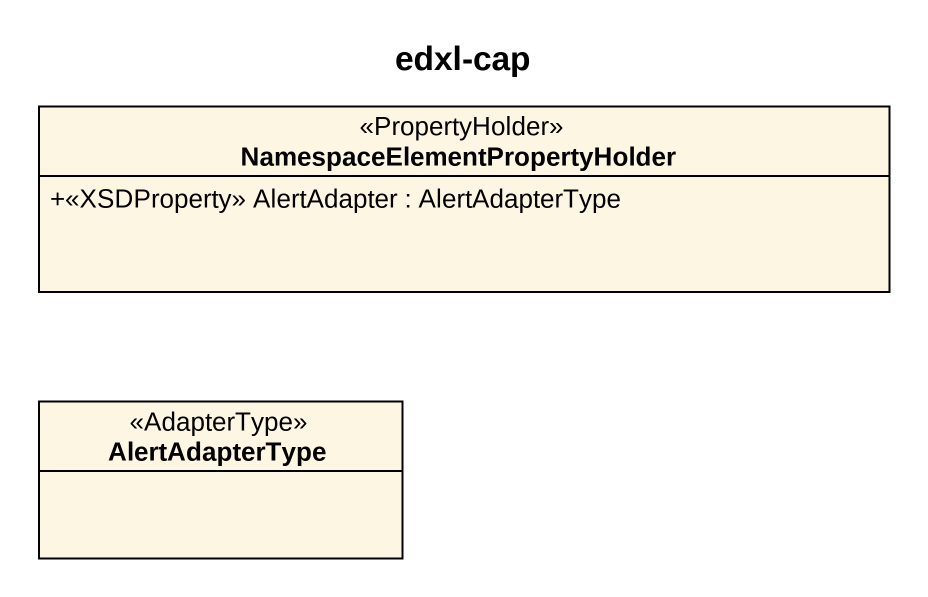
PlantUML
@startuml
title edxl-cap
hide circle
hide empty members
skinparam classAttributeIconSize 0
class "NamespaceElementPropertyHolder" as NamespaceElementPropertyHold <<PropertyHolder>> {
  +<<XSDProperty>> AlertAdapter : AlertAdapterType
}
class AlertAdapterType <<AdapterType>>
@enduml
